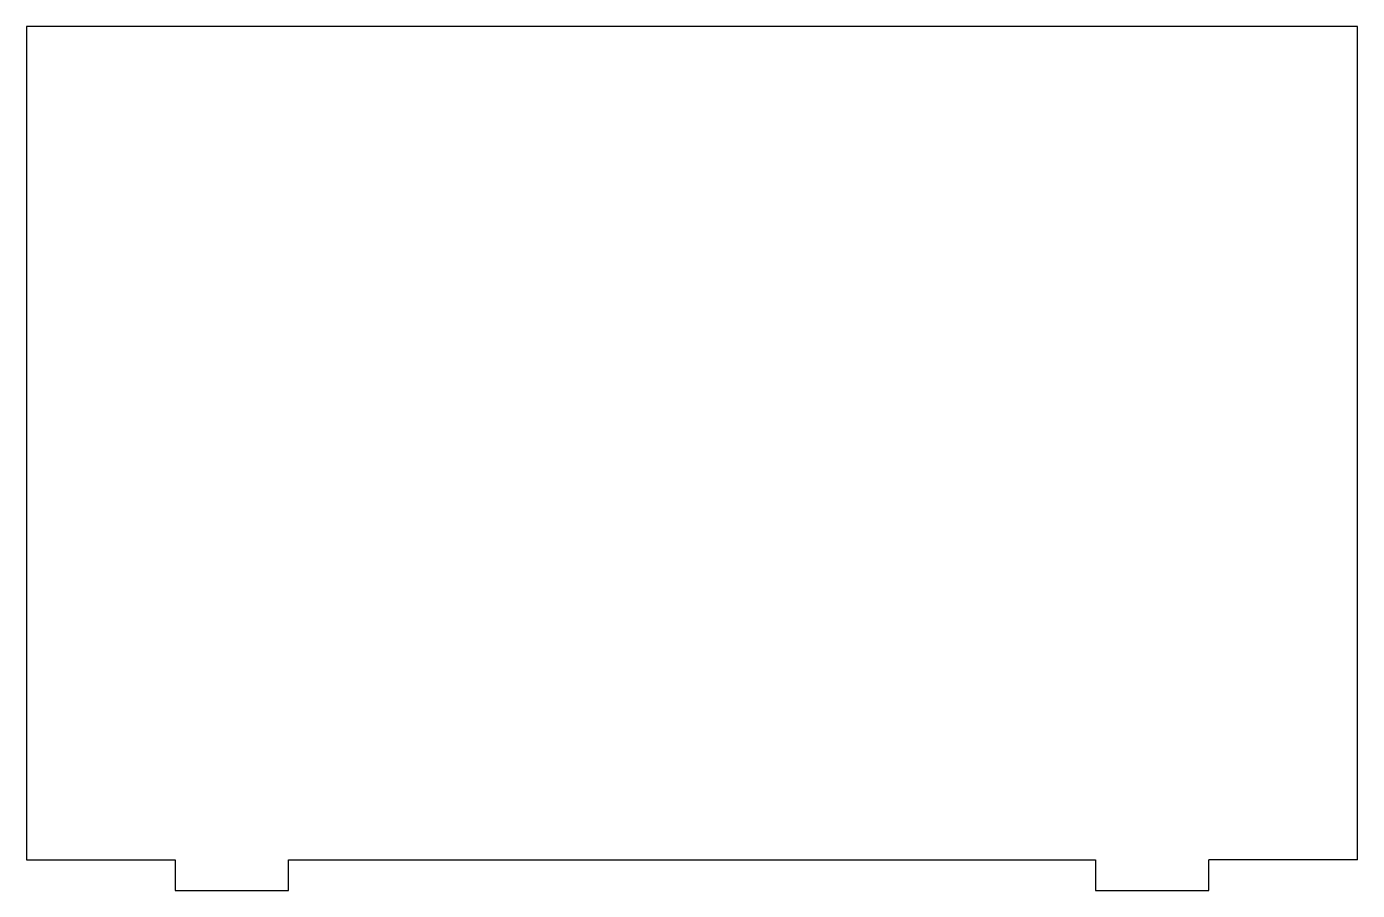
# Model space of a CAD drawing. Extents: x 0 to 5.87, y -0.13 to 3.67.
import ezdxf

# ---------------------------------------------------------------- set-up
doc = ezdxf.new("R2010")
doc.units = 0

msp = doc.modelspace()

# ---------------------------------------------------------------- linework, layer by layer
at = {"color": 18}
for points in [[(0, 3.675), (0, 0)], [(5.871, 0), (5.871, 3.675), (0, 3.675)], [(0, 0), (0.656, 0)], [(0.656, 0), (0.656, -0.134)], [(0.656, 0), (0.656, -0.134), (1.156, -0.134), (1.156, 0)], [(1.156, 0), (4.715, 0)], [(4.715, 0), (4.715, -0.134), (5.215, -0.134), (5.215, 0)], [(5.871, 0), (5.215, 0)]]:
    msp.add_lwpolyline(points, dxfattribs=at)

doc.saveas('drawing.dxf')
